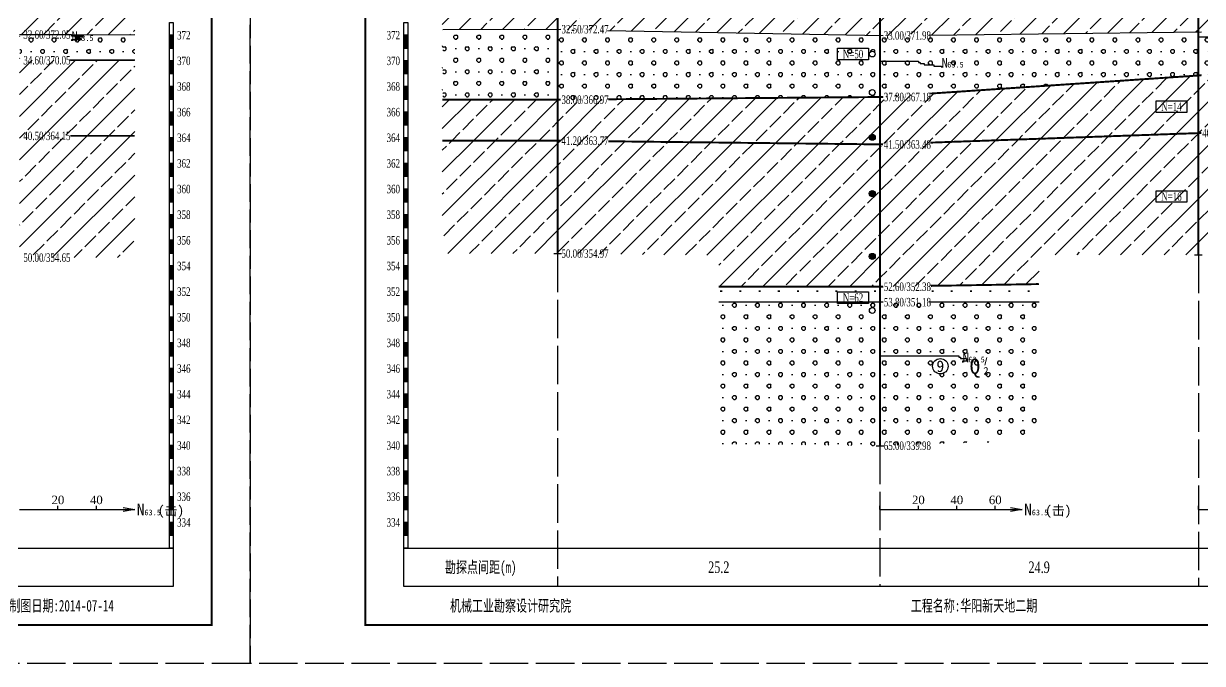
# Model space of a CAD drawing. Header units: millimetres. Extents: x -30 to 2967, y -786 to 1322.
# Drawn here: x 1327.5 to 1634.2, y -218.6 to -52.3 of the extents above; entities that cross this region are included whole.
import ezdxf
from ezdxf.enums import TextEntityAlignment as Align

# ---------------------------------------------------------------- set-up
doc = ezdxf.new("R2010")
doc.units = ezdxf.units.MM
doc.linetypes.add('XX', pattern=[12, 10, -2])
doc.layers.add('MASKTEXT', color=7, linetype='Continuous')
doc.styles.add('Dzcd', font='TIMES.TTF')
doc.styles.add('DzSl', font='italic__.ttf')
doc.styles.get("Standard").update_dxf_attribs({"font": 'SimSun.ttf'})
pattern_1 = [(0, (0.293, 0), (3, 3), [0.4142, -5.5858]), (0, (0.293, 1), (3, 3), [0.4142, -5.5858]), (90, (0, 0.293), (-3, 3), [0.4142, -5.5858]), (90, (1, 0.293), (-3, 3), [0.4142, -5.5858]), (45, (0.707, 0), (-3.000042, 3.000042), [0.4142, -3.8285]), (45, (0, 0.707), (-3.000042, 3.000042), [0.4142, -3.8285]), (135, (0.293, 0), (-3.000042, -3.000042), [0.4142, -3.8285]), (135, (1, 0.707), (-3.000042, -3.000042), [0.4142, -3.8285]), (0, (3.5, 0.5), (0, 6), [0, -6])]
pattern_2 = [(45, (0, 0), (-5.656854, 5.656854), []), (45, (5.657, 0), (-2.828427, 8.48528), [4, -1])]
pattern_3 = [(0, (1466.4875, -1295.3008), (2.5, 4.33), [0, -5]), (0, (1466.5875, -1295.3008), (2.5, 4.33), [0, -5]), (0, (1466.4875, -1295.2008), (2.5, 4.33), [0, -5]), (0, (1466.5875, -1295.2008), (2.5, 4.33), [0, -5])]
pattern_4 = [(45, (1466.4875, -1295.301), (-5.656854, 5.656854), []), (45, (1472.1445, -1295.301), (-2.828427, 8.48528), [4, -1])]

# ---------------------------------------------------------------- blocks, each defined once
blk = doc.blocks.new('TL_YZY')
h = blk.add_hatch(color=256)
edge = h.paths.add_edge_path()
edge.add_arc((0, -0.79), 0.8, 0, 360)
blk.add_circle((0, -0.79), 0.8)
blk = doc.blocks.new('TL_BGN')
blk.add_lwpolyline([(-8, 0), (0, 0), (0, -3), (-8, -3)], close=True)
blk = doc.blocks.new('TL_RDY')
blk.add_circle((0, -1.51), 0.75)

msp = doc.modelspace()

# ---------------------------------------------------------------- hatches: boundary and pattern name
h = msp.add_hatch()
h.set_pattern_fill('粉质粘土', color=256, style=0)
h.set_pattern_definition(pattern_4)
h.paths.add_polyline_path([(1466.49, -19.73), (1550.35, -23.03), (1550.35, -71.37), (1466.49, -72.07)])
h.paths.add_polyline_path([(1466.59, -53.83), (1550.36, -55.37), (1550.36, -71.37), (1466.59, -72.07)])
h.paths.add_polyline_path([(1540.18, -61.9), (1546.53, -61.9), (1546.53, -58.55), (1540.18, -58.55)], flags=24)
h.paths.add_polyline_path([(1466.91, -21.45), (1480.06, -21.45), (1480.06, -18), (1466.91, -18)], flags=9)
h.paths.add_polyline_path([(1466.91, -55.45), (1480.06, -55.45), (1480.06, -52), (1466.91, -52)], flags=24)
h.paths.add_polyline_path([(1466.91, -73.79), (1480.06, -73.79), (1480.06, -70.34), (1466.91, -70.34)], flags=9)
h = msp.add_hatch()
h.set_pattern_fill('粉质粘土', color=256, style=0)
h.set_pattern_definition([(45, (901.454, -1295.301), (-5.656854, 5.656854), []), (45, (907.111, -1295.301), (-2.828427, 8.48528), [4, -1])])
h.paths.add_polyline_path([(1326.49, -23.13), (1356.49, -23.13), (1356.49, -61.8), (1326.49, -61.8)])
h.paths.add_polyline_path([(1326.59, -55.23), (1356.49, -55.13), (1356.49, -61.8), (1326.59, -61.8)], flags=0)
h.paths.add_polyline_path([(1326.91, -24.85), (1340.06, -24.85), (1340.06, -21.4), (1326.91, -21.4)], flags=8)
h.paths.add_polyline_path([(1326.91, -56.85), (1340.06, -56.85), (1340.06, -53.4), (1326.91, -53.4)], flags=8)
h.paths.add_polyline_path([(1326.91, -56.85), (1340.06, -56.85), (1340.06, -53.4), (1326.91, -53.4)], flags=8)
h.paths.add_polyline_path([(1326.91, -63.52), (1340.06, -63.52), (1340.06, -60.07), (1326.91, -60.07)], flags=8)
h = msp.add_hatch()
h.set_pattern_fill('粉质粘土', color=256, style=0)
h.set_pattern_definition(pattern_4)
h.paths.add_polyline_path([(1436.49, -19.73), (1466.49, -19.73), (1466.49, -72.07), (1436.49, -72.07)])
h.paths.add_polyline_path([(1436.59, -53.83), (1466.49, -53.73), (1466.49, -72.07), (1436.59, -72.07)], flags=16)
h = msp.add_hatch()
h.set_pattern_fill('粉质粘土', color=256, style=0)
h.set_pattern_definition(pattern_4)
h.paths.add_polyline_path([(1550.35, -23.03), (1633.19, -22.4), (1633.19, -65.73), (1550.35, -71.37)])
h.paths.add_polyline_path([(1550.46, -55.47), (1633.19, -54.4), (1633.19, -65.73), (1550.46, -71.37)])
h.paths.add_polyline_path([(1623.01, -48.93), (1629.36, -48.93), (1629.36, -45.58), (1623.01, -45.58)], flags=24)
h.paths.add_polyline_path([(1623.58, -32.27), (1628.79, -32.27), (1628.79, -28.91), (1623.58, -28.91)], flags=24)
h.paths.add_polyline_path([(1550.78, -24.75), (1563.93, -24.75), (1563.93, -21.3), (1550.78, -21.3)], flags=9)
h.paths.add_polyline_path([(1550.78, -57.09), (1563.93, -57.09), (1563.93, -53.64), (1550.78, -53.64)], flags=24)
h.paths.add_polyline_path([(1550.78, -73.09), (1563.93, -73.09), (1563.93, -69.64), (1550.78, -69.64)], flags=9)
h = msp.add_hatch()
h.set_pattern_fill('粉质粘土', color=256, style=0)
h.set_pattern_definition(pattern_4)
h.paths.add_polyline_path([(1633.19, -22.4), (1695.19, -25.6), (1695.19, -61.93), (1633.19, -65.73)])
edge = h.paths.add_edge_path(flags=16)
edge.add_arc((1659.19, -43.94), 2, 0, 360)
h.paths.add_polyline_path([(1633.29, -54.5), (1695.19, -53.6), (1695.19, -61.93), (1633.29, -65.73)])
h.paths.add_polyline_path([(1665.67, -47.44), (1670.7, -47.44), (1670.7, -40.87), (1665.67, -40.87)], flags=24)
h.paths.add_polyline_path([(1669.9, -46.58), (1672.3, -46.58), (1672.3, -43.67), (1669.9, -43.67)], flags=24)
h.paths.add_polyline_path([(1669.89, -44.1), (1674, -44.1), (1674, -41.1), (1669.89, -41.1)], flags=24)
h.paths.add_polyline_path([(1633.61, -24.12), (1646.76, -24.12), (1646.76, -20.67), (1633.61, -20.67)], flags=9)
h.paths.add_polyline_path([(1633.61, -56.12), (1646.76, -56.12), (1646.76, -52.67), (1633.61, -52.67)], flags=24)
h.paths.add_polyline_path([(1633.61, -67.45), (1646.76, -67.45), (1646.76, -64), (1633.61, -64)], flags=9)
h = msp.add_hatch()
h.set_pattern_fill('圆砾', color=256, style=0)
h.set_pattern_definition(pattern_1)
h.paths.add_polyline_path([(1326.59, -55.23), (1356.49, -55.13), (1356.49, -61.8), (1326.59, -61.8)])
h.paths.add_polyline_path([(1326.91, -56.85), (1340.06, -56.85), (1340.06, -53.4), (1326.91, -53.4)], flags=9)
h.paths.add_polyline_path([(1326.91, -63.52), (1340.06, -63.52), (1340.06, -60.07), (1326.91, -60.07)], flags=9)
h = msp.add_hatch()
h.set_pattern_fill('圆砾', color=256, style=0)
h.set_pattern_definition([(0, (1466.7804, -1295.3008), (3, 3), [0.4142, -5.5858]), (0, (1466.7804, -1294.3008), (3, 3), [0.4142, -5.5858]), (90, (1466.4875, -1295.008), (-3, 3), [0.4142, -5.5858]), (90, (1467.4875, -1295.008), (-3, 3), [0.4142, -5.5858]), (45, (1467.1946, -1295.3008), (-3.000042, 3.000042), [0.4142, -3.8285]), (45, (1466.4875, -1294.5937), (-3.000042, 3.000042), [0.4142, -3.8285]), (135, (1466.7804, -1295.3008), (-3.000042, -3.000042), [0.4142, -3.8285]), (135, (1467.4875, -1294.5937), (-3.000042, -3.000042), [0.4142, -3.8285]), (0, (1469.9875, -1294.801), (0, 6), [0, -6])])
h.paths.add_polyline_path([(1436.59, -53.83), (1466.49, -53.73), (1466.49, -72.07), (1436.59, -72.07)])
h = msp.add_hatch()
h.set_pattern_fill('圆砾', color=256, style=0)
h.set_pattern_definition(pattern_1)
h.paths.add_polyline_path([(1466.59, -53.83), (1550.36, -55.37), (1550.36, -71.37), (1466.59, -72.07)])
h.paths.add_polyline_path([(1466.91, -73.79), (1480.06, -73.79), (1480.06, -70.34), (1466.91, -70.34)], flags=9)
h.paths.add_polyline_path([(1539.35, -58.7), (1547.35, -58.7), (1547.35, -61.7), (1539.35, -61.7)], flags=0)
edge = h.paths.add_edge_path(flags=0)
edge.add_arc((1548.35, -60.21), 0.75, 0, 360)
h.paths.add_polyline_path([(1540.18, -61.9), (1546.53, -61.9), (1546.53, -58.55), (1540.18, -58.55)], flags=24)
edge = h.paths.add_edge_path(flags=16)
edge.add_arc((1548.35, -60.21), 0.75, 0, 360)
h.paths.add_polyline_path([(1539.35, -58.7), (1547.35, -58.7), (1547.35, -61.7), (1539.35, -61.7)], flags=16)
h.paths.add_polyline_path([(1540.18, -61.9), (1546.53, -61.9), (1546.53, -58.55), (1540.18, -58.55)], flags=8)
edge = h.paths.add_edge_path(flags=0)
edge.add_arc((1548.35, -60.21), 0.75, 0, 360)
h = msp.add_hatch()
h.set_pattern_fill('圆砾', color=256, style=0)
h.set_pattern_definition(pattern_1)
h.paths.add_polyline_path([(1550.46, -55.47), (1633.19, -54.4), (1633.19, -65.73), (1550.46, -71.37)])
h.paths.add_polyline_path([(1550.78, -57.09), (1563.93, -57.09), (1563.93, -53.64), (1550.78, -53.64)], flags=9)
h.paths.add_polyline_path([(1550.78, -73.09), (1563.93, -73.09), (1563.93, -69.64), (1550.78, -69.64)], flags=9)
h = msp.add_hatch()
h.set_pattern_fill('圆砾', color=256, style=0)
h.set_pattern_definition(pattern_1)
h.paths.add_polyline_path([(1633.29, -54.5), (1695.19, -53.6), (1695.19, -61.93), (1633.29, -65.73)])
h.paths.add_polyline_path([(1633.61, -56.12), (1646.76, -56.12), (1646.76, -52.67), (1633.61, -52.67)], flags=9)
h.paths.add_polyline_path([(1633.61, -67.45), (1646.76, -67.45), (1646.76, -64), (1633.61, -64)], flags=9)
for points in [[(1365.49, -58.63), (1365.49, -55.3), (1366.49, -55.3), (1366.49, -58.63)], [(1426.49, -58.63), (1426.49, -55.3), (1427.49, -55.3), (1427.49, -58.63)], [(1365.49, -65.3), (1365.49, -61.97), (1366.49, -61.97), (1366.49, -65.3)], [(1426.49, -65.3), (1426.49, -61.97), (1427.49, -61.97), (1427.49, -65.3)], [(1365.49, -71.97), (1365.49, -68.63), (1366.49, -68.63), (1366.49, -71.97)], [(1426.49, -71.97), (1426.49, -68.63), (1427.49, -68.63), (1427.49, -71.97)], [(1365.49, -78.63), (1365.49, -75.3), (1366.49, -75.3), (1366.49, -78.63)], [(1426.49, -78.63), (1426.49, -75.3), (1427.49, -75.3), (1427.49, -78.63)], [(1365.49, -85.3), (1365.49, -81.97), (1366.49, -81.97), (1366.49, -85.3)], [(1426.49, -85.3), (1426.49, -81.97), (1427.49, -81.97), (1427.49, -85.3)], [(1365.49, -91.97), (1365.49, -88.63), (1366.49, -88.63), (1366.49, -91.97)], [(1426.49, -91.97), (1426.49, -88.63), (1427.49, -88.63), (1427.49, -91.97)], [(1365.49, -98.63), (1365.49, -95.3), (1366.49, -95.3), (1366.49, -98.63)], [(1426.49, -98.63), (1426.49, -95.3), (1427.49, -95.3), (1427.49, -98.63)], [(1365.49, -105.3), (1365.49, -101.97), (1366.49, -101.97), (1366.49, -105.3)], [(1426.49, -105.3), (1426.49, -101.97), (1427.49, -101.97), (1427.49, -105.3)], [(1365.49, -111.97), (1365.49, -108.63), (1366.49, -108.63), (1366.49, -111.97)], [(1426.49, -111.97), (1426.49, -108.63), (1427.49, -108.63), (1427.49, -111.97)], [(1365.49, -118.63), (1365.49, -115.3), (1366.49, -115.3), (1366.49, -118.63)], [(1426.49, -118.63), (1426.49, -115.3), (1427.49, -115.3), (1427.49, -118.63)], [(1365.49, -125.3), (1365.49, -121.97), (1366.49, -121.97), (1366.49, -125.3)], [(1426.49, -125.3), (1426.49, -121.97), (1427.49, -121.97), (1427.49, -125.3)], [(1365.49, -131.97), (1365.49, -128.63), (1366.49, -128.63), (1366.49, -131.97)], [(1426.49, -131.97), (1426.49, -128.63), (1427.49, -128.63), (1427.49, -131.97)], [(1365.49, -138.63), (1365.49, -135.3), (1366.49, -135.3), (1366.49, -138.63)], [(1426.49, -138.63), (1426.49, -135.3), (1427.49, -135.3), (1427.49, -138.63)], [(1365.49, -145.3), (1365.49, -141.97), (1366.49, -141.97), (1366.49, -145.3)], [(1426.49, -145.3), (1426.49, -141.97), (1427.49, -141.97), (1427.49, -145.3)], [(1365.49, -151.97), (1365.49, -148.63), (1366.49, -148.63), (1366.49, -151.97)], [(1426.49, -151.97), (1426.49, -148.63), (1427.49, -148.63), (1427.49, -151.97)], [(1365.49, -158.63), (1365.49, -155.3), (1366.49, -155.3), (1366.49, -158.63)], [(1426.49, -158.63), (1426.49, -155.3), (1427.49, -155.3), (1427.49, -158.63)], [(1365.49, -165.3), (1365.49, -161.97), (1366.49, -161.97), (1366.49, -165.3)], [(1426.49, -165.3), (1426.49, -161.97), (1427.49, -161.97), (1427.49, -165.3)], [(1365.49, -171.97), (1365.49, -168.63), (1366.49, -168.63), (1366.49, -171.97)], [(1426.49, -171.97), (1426.49, -168.63), (1427.49, -168.63), (1427.49, -171.97)], [(1365.49, -178.63), (1365.49, -175.3), (1366.49, -175.3), (1366.49, -178.63)], [(1426.49, -178.63), (1426.49, -175.3), (1427.49, -175.3), (1427.49, -178.63)], [(1365.49, -185.3), (1365.49, -181.97), (1366.49, -181.97), (1366.49, -185.3)], [(1426.49, -185.3), (1426.49, -181.97), (1427.49, -181.97), (1427.49, -185.3)]]:
    msp.add_hatch(color=256).paths.add_polyline_path(points)
h = msp.add_hatch()
h.set_pattern_fill('粉质粘土', color=256, style=0)
h.set_pattern_definition(pattern_2)
h.paths.add_polyline_path([(1326.49, -61.8), (1356.49, -61.8), (1356.49, -81.47), (1326.49, -81.47)])
h.paths.add_polyline_path([(1326.91, -63.52), (1340.06, -63.52), (1340.06, -60.07), (1326.91, -60.07)], flags=8)
h.paths.add_polyline_path([(1326.91, -83.19), (1340.06, -83.19), (1340.06, -79.74), (1326.91, -79.74)], flags=8)
h = msp.add_hatch()
h.set_pattern_fill('粉质粘土', color=256, style=0)
h.set_pattern_definition(pattern_2)
h.paths.add_polyline_path([(1633.19, -65.73), (1695.19, -61.93), (1695.19, -79.6), (1633.19, -80.73)])
edge = h.paths.add_edge_path(flags=16)
edge.add_arc((1659.19, -72.2), 2, 0, 360)
h.paths.add_polyline_path([(1665.67, -75.38), (1670.7, -75.38), (1670.7, -68.81), (1665.67, -68.81)], flags=24)
h.paths.add_polyline_path([(1669.91, -74.52), (1672.29, -74.52), (1672.29, -71.64), (1669.91, -71.64)], flags=24)
h.paths.add_polyline_path([(1669.89, -72.04), (1672.03, -72.04), (1672.03, -69.04), (1669.89, -69.04)], flags=24)
h.paths.add_polyline_path([(1633.61, -67.45), (1646.76, -67.45), (1646.76, -64), (1633.61, -64)], flags=24)
h.paths.add_polyline_path([(1633.61, -82.45), (1646.76, -82.45), (1646.76, -79), (1633.61, -79)], flags=9)
h = msp.add_hatch()
h.set_pattern_fill('粉质粘土', color=256, style=0)
h.set_pattern_definition(pattern_2)
h.paths.add_polyline_path([(1550.35, -71.37), (1633.19, -65.73), (1633.19, -80.73), (1550.35, -83.7)])
h.paths.add_polyline_path([(1623.02, -75.59), (1629.36, -75.59), (1629.36, -72.25), (1623.02, -72.25)], flags=24)
h.paths.add_polyline_path([(1550.78, -73.09), (1563.93, -73.09), (1563.93, -69.64), (1550.78, -69.64)], flags=24)
h.paths.add_polyline_path([(1550.78, -85.42), (1563.93, -85.42), (1563.93, -81.97), (1550.78, -81.97)], flags=9)
h = msp.add_hatch()
h.set_pattern_fill('粉质粘土', color=256, style=0)
h.set_pattern_definition(pattern_2)
h.paths.add_polyline_path([(1466.49, -72.07), (1550.35, -71.37), (1550.35, -83.7), (1466.49, -82.73)])
h.paths.add_polyline_path([(1466.91, -73.79), (1480.06, -73.79), (1480.06, -70.34), (1466.91, -70.34)], flags=9)
h.paths.add_polyline_path([(1466.91, -84.45), (1480.06, -84.45), (1480.06, -81), (1466.91, -81)], flags=9)
h = msp.add_hatch()
h.set_pattern_fill('粉质粘土', color=256, style=0)
h.set_pattern_definition(pattern_2)
h.paths.add_polyline_path([(1436.49, -72.07), (1466.49, -72.07), (1466.49, -82.73), (1436.49, -82.73)])
h = msp.add_hatch()
h.set_pattern_fill('粉质粘土', color=256, style=0)
h.set_pattern_definition(pattern_2)
h.paths.add_polyline_path([(1326.49, -81.47), (1356.49, -81.47), (1356.49, -113.13), (1326.49, -113.13)])
h.paths.add_polyline_path([(1326.91, -83.19), (1340.06, -83.19), (1340.06, -79.74), (1326.91, -79.74)], flags=9)
h.paths.add_polyline_path([(1326.91, -114.85), (1340.06, -114.85), (1340.06, -111.4), (1326.91, -111.4)], flags=9)
h = msp.add_hatch()
h.set_pattern_fill('粉质粘土', color=256, style=0)
h.set_pattern_definition(pattern_2)
h.paths.add_polyline_path([(1633.19, -80.73), (1695.19, -79.6), (1695.19, -118.27), (1664.19, -118.84), (1664.19, -112.4), (1633.19, -112.4)])
edge = h.paths.add_edge_path(flags=16)
edge.add_arc((1659.19, -97.56), 2, 0, 360)
h.paths.add_polyline_path([(1665.67, -101.44), (1670.7, -101.44), (1670.7, -94.88), (1665.67, -94.88)], flags=24)
h.paths.add_polyline_path([(1669.91, -100.58), (1672.29, -100.58), (1672.29, -97.7), (1669.91, -97.7)], flags=24)
h.paths.add_polyline_path([(1669.89, -98.1), (1672.03, -98.1), (1672.03, -95.1), (1669.89, -95.1)], flags=24)
h.paths.add_polyline_path([(1633.61, -82.45), (1646.76, -82.45), (1646.76, -79), (1633.61, -79)], flags=9)
h.paths.add_polyline_path([(1633.61, -114.12), (1646.76, -114.12), (1646.76, -110.67), (1633.61, -110.67)], flags=25)
h = msp.add_hatch()
h.set_pattern_fill('粉质粘土', color=256, style=0)
h.set_pattern_definition(pattern_2)
h.paths.add_polyline_path([(1436.49, -82.73), (1466.49, -82.73), (1466.49, -112.07), (1436.49, -112.07)])
h = msp.add_hatch()
h.set_pattern_fill('粉质粘土', color=256, style=0)
h.set_pattern_definition(pattern_2)
h.paths.add_polyline_path([(1466.49, -82.73), (1550.35, -83.7), (1550.35, -120.7), (1508.42, -120.69), (1508.42, -112.55), (1466.49, -112.07)])
h.paths.add_polyline_path([(1466.91, -84.45), (1480.06, -84.45), (1480.06, -81), (1466.91, -81)], flags=9)
h.paths.add_polyline_path([(1466.91, -113.79), (1480.06, -113.79), (1480.06, -110.34), (1466.91, -110.34)], flags=25)
h = msp.add_hatch()
h.set_pattern_fill('粉质粘土', color=256, style=0)
h.set_pattern_definition(pattern_2)
h.paths.add_polyline_path([(1550.35, -83.7), (1633.19, -80.73), (1633.19, -112.4), (1591.72, -112.4), (1591.77, -120.01), (1550.35, -120.7)])
h.paths.add_polyline_path([(1623.01, -98.93), (1629.36, -98.93), (1629.36, -95.58), (1623.01, -95.58)], flags=24)
h.paths.add_polyline_path([(1550.78, -85.42), (1563.93, -85.42), (1563.93, -81.97), (1550.78, -81.97)], flags=24)
h.paths.add_polyline_path([(1550.78, -122.42), (1563.93, -122.42), (1563.93, -118.97), (1550.78, -118.97)], flags=9)
h = msp.add_hatch()
h.set_pattern_fill('圆砾', color=256, style=0)
h.set_pattern_definition(pattern_1)
h.paths.add_polyline_path([(1550.35, -120.7), (1591.77, -120.01), (1591.77, -160.55), (1550.35, -162.03)])
edge = h.paths.add_edge_path(flags=16)
edge.add_arc((1566.06, -141.37), 2, 0, 360)
h.paths.add_polyline_path([(1550.45, -120.8), (1591.67, -120.01), (1591.67, -124.69), (1550.45, -124.7)], flags=16)
h.paths.add_polyline_path([(1572.55, -144.91), (1577.58, -144.91), (1577.58, -138.34), (1572.55, -138.34)], flags=24)
h.paths.add_polyline_path([(1576.78, -144.05), (1579.17, -144.05), (1579.17, -141.16), (1576.78, -141.16)], flags=24)
h.paths.add_polyline_path([(1576.76, -141.57), (1578.9, -141.57), (1578.9, -138.57), (1576.76, -138.57)], flags=24)
h.paths.add_polyline_path([(1550.78, -122.42), (1563.93, -122.42), (1563.93, -118.97), (1550.78, -118.97)], flags=9)
h.paths.add_polyline_path([(1550.78, -126.42), (1563.93, -126.42), (1563.93, -122.97), (1550.78, -122.97)], flags=24)
h.paths.add_polyline_path([(1550.78, -163.75), (1563.93, -163.75), (1563.93, -160.3), (1550.78, -160.3)], flags=9)
h = msp.add_hatch()
h.set_pattern_fill('圆砾', color=256, style=0)
h.set_pattern_definition(pattern_1)
h.paths.add_polyline_path([(1508.42, -120.69), (1550.35, -120.7), (1550.35, -162.03), (1508.42, -161.55)])
h.paths.add_polyline_path([(1508.52, -120.69), (1550.35, -120.7), (1550.35, -124.7), (1508.52, -124.7)], flags=17)
h.paths.add_polyline_path([(1540.18, -125.23), (1546.53, -125.23), (1546.53, -121.88), (1540.18, -121.88)], flags=24)
edge = h.paths.add_edge_path(flags=16)
edge.add_arc((1548.35, -126.88), 0.75, 0, 360)
h = msp.add_hatch()
h.set_pattern_fill('中砂', color=256, style=0)
h.set_pattern_definition(pattern_3)
h.paths.add_polyline_path([(1508.52, -120.69), (1550.35, -120.7), (1550.35, -124.7), (1508.52, -124.7)])
h = msp.add_hatch()
h.set_pattern_fill('中砂', color=256, style=0)
h.set_pattern_definition(pattern_3)
h.paths.add_polyline_path([(1550.45, -120.8), (1591.67, -120.01), (1591.67, -124.69), (1550.45, -124.7)])

# ---------------------------------------------------------------- linework, layer by layer
for p, q in [((1339.47, -55.19), (1356.49, -55.13)), ((1436.59, -53.83), (1467.29, -53.73)), ((1479.47, -54.07), (1551.16, -55.37)), ((1563.34, -55.3), (1633.99, -54.4)), ((1356.49, -61.8), (1339.47, -61.8)), ((1633.99, -65.73), (1563.34, -70.49)), ((1466.49, -72.07), (1437.39, -72.07)), ((1551.16, -71.37), (1479.47, -71.96)), ((1465.49, -112.07), (1467.49, -112.07)), ((1632.19, -112.4), (1634.19, -112.4)), ((1508.52, -120.69), (1551.15, -120.7)), ((1563.33, -120.31), (1591.67, -120.01)), ((1551.15, -124.7), (1508.42, -124.7)), ((1591.77, -124.69), (1563.33, -124.7)), ((1549.35, -162.03), (1551.35, -162.03)), ((1336.49, -178.63), (1336.49, -177.63)), ((1346.49, -178.63), (1346.49, -177.63)), ((1550.35, -178.63), (1550.35, -177.63)), ((1560.35, -178.63), (1560.35, -177.63)), ((1570.35, -178.63), (1570.35, -177.63)), ((1580.35, -178.63), (1580.35, -177.63)), ((1633.19, -178.63), (1633.19, -177.63)), ((1326.49, -178.63), (1356.49, -178.63)), ((1550.35, -178.63), (1587.35, -178.63)), ((1633.19, -178.63), (1663.19, -178.63))]:
    msp.add_line(p, q)
at = {"linetype": 'XX'}
for p, q in [((1466.49, -112.07), (1466.49, -198.63)), ((1633.19, -112.4), (1633.19, -198.63)), ((1550.35, -162.03), (1550.35, -198.63))]:
    msp.add_line(p, q, dxfattribs=at)
for points in [[(821.45, -218.63), (821.45, 97.97), (1386.49, 97.97), (1386.49, -218.63)], [(1386.49, -218.63), (1386.49, 94.83), (1950.85, 94.83), (1950.85, -218.63)]]:
    msp.add_lwpolyline(points, close=True, dxfattribs=at)
at = {"const_width": 0.5}
for points in [[(851.45, -208.63), (851.45, 87.97), (1376.49, 87.97), (1376.49, -208.63)], [(1416.49, -208.63), (1416.49, 84.83), (1940.85, 84.83), (1940.85, -208.63)]]:
    msp.add_lwpolyline(points, close=True, dxfattribs=at)
for points in [[(1466.49, 54.6, 0.5, 0.5, 0), (1466.49, -112.07, 0, 0, 0)], [(1550.35, 54.63, 0.5, 0.5, 0), (1550.35, -162.03, 0, 0, 0)], [(1633.19, 54.27, 0.5, 0.5, 0), (1633.19, -112.4, 0, 0, 0)]]:
    msp.add_lwpolyline(points, format="xyseb")
for points in [[(1365.49, -55.3), (1365.49, -51.97), (1366.49, -51.97), (1366.49, -55.3)], [(1426.49, -55.3), (1426.49, -51.97), (1427.49, -51.97), (1427.49, -55.3)], [(1365.49, -58.63), (1365.49, -55.3), (1366.49, -55.3), (1366.49, -58.63)], [(1426.49, -58.63), (1426.49, -55.3), (1427.49, -55.3), (1427.49, -58.63)], [(1365.49, -61.97), (1365.49, -58.63), (1366.49, -58.63), (1366.49, -61.97)], [(1426.49, -61.97), (1426.49, -58.63), (1427.49, -58.63), (1427.49, -61.97)], [(1365.49, -65.3), (1365.49, -61.97), (1366.49, -61.97), (1366.49, -65.3)], [(1426.49, -65.3), (1426.49, -61.97), (1427.49, -61.97), (1427.49, -65.3)], [(1365.49, -68.63), (1365.49, -65.3), (1366.49, -65.3), (1366.49, -68.63)], [(1426.49, -68.63), (1426.49, -65.3), (1427.49, -65.3), (1427.49, -68.63)], [(1365.49, -71.97), (1365.49, -68.63), (1366.49, -68.63), (1366.49, -71.97)], [(1426.49, -71.97), (1426.49, -68.63), (1427.49, -68.63), (1427.49, -71.97)], [(1365.49, -75.3), (1365.49, -71.97), (1366.49, -71.97), (1366.49, -75.3)], [(1426.49, -75.3), (1426.49, -71.97), (1427.49, -71.97), (1427.49, -75.3)], [(1365.49, -78.63), (1365.49, -75.3), (1366.49, -75.3), (1366.49, -78.63)], [(1426.49, -78.63), (1426.49, -75.3), (1427.49, -75.3), (1427.49, -78.63)], [(1365.49, -81.97), (1365.49, -78.63), (1366.49, -78.63), (1366.49, -81.97)], [(1426.49, -81.97), (1426.49, -78.63), (1427.49, -78.63), (1427.49, -81.97)], [(1365.49, -85.3), (1365.49, -81.97), (1366.49, -81.97), (1366.49, -85.3)], [(1426.49, -85.3), (1426.49, -81.97), (1427.49, -81.97), (1427.49, -85.3)], [(1365.49, -88.63), (1365.49, -85.3), (1366.49, -85.3), (1366.49, -88.63)], [(1426.49, -88.63), (1426.49, -85.3), (1427.49, -85.3), (1427.49, -88.63)], [(1365.49, -91.97), (1365.49, -88.63), (1366.49, -88.63), (1366.49, -91.97)], [(1426.49, -91.97), (1426.49, -88.63), (1427.49, -88.63), (1427.49, -91.97)], [(1365.49, -95.3), (1365.49, -91.97), (1366.49, -91.97), (1366.49, -95.3)], [(1426.49, -95.3), (1426.49, -91.97), (1427.49, -91.97), (1427.49, -95.3)], [(1365.49, -98.63), (1365.49, -95.3), (1366.49, -95.3), (1366.49, -98.63)], [(1426.49, -98.63), (1426.49, -95.3), (1427.49, -95.3), (1427.49, -98.63)], [(1365.49, -101.97), (1365.49, -98.63), (1366.49, -98.63), (1366.49, -101.97)], [(1426.49, -101.97), (1426.49, -98.63), (1427.49, -98.63), (1427.49, -101.97)], [(1365.49, -105.3), (1365.49, -101.97), (1366.49, -101.97), (1366.49, -105.3)], [(1426.49, -105.3), (1426.49, -101.97), (1427.49, -101.97), (1427.49, -105.3)], [(1365.49, -108.63), (1365.49, -105.3), (1366.49, -105.3), (1366.49, -108.63)], [(1426.49, -108.63), (1426.49, -105.3), (1427.49, -105.3), (1427.49, -108.63)], [(1365.49, -111.97), (1365.49, -108.63), (1366.49, -108.63), (1366.49, -111.97)], [(1426.49, -111.97), (1426.49, -108.63), (1427.49, -108.63), (1427.49, -111.97)], [(1365.49, -115.3), (1365.49, -111.97), (1366.49, -111.97), (1366.49, -115.3)], [(1426.49, -115.3), (1426.49, -111.97), (1427.49, -111.97), (1427.49, -115.3)], [(1365.49, -118.63), (1365.49, -115.3), (1366.49, -115.3), (1366.49, -118.63)], [(1426.49, -118.63), (1426.49, -115.3), (1427.49, -115.3), (1427.49, -118.63)], [(1365.49, -121.97), (1365.49, -118.63), (1366.49, -118.63), (1366.49, -121.97)], [(1426.49, -121.97), (1426.49, -118.63), (1427.49, -118.63), (1427.49, -121.97)], [(1365.49, -125.3), (1365.49, -121.97), (1366.49, -121.97), (1366.49, -125.3)], [(1426.49, -125.3), (1426.49, -121.97), (1427.49, -121.97), (1427.49, -125.3)], [(1365.49, -128.63), (1365.49, -125.3), (1366.49, -125.3), (1366.49, -128.63)], [(1426.49, -128.63), (1426.49, -125.3), (1427.49, -125.3), (1427.49, -128.63)], [(1365.49, -131.97), (1365.49, -128.63), (1366.49, -128.63), (1366.49, -131.97)], [(1426.49, -131.97), (1426.49, -128.63), (1427.49, -128.63), (1427.49, -131.97)], [(1365.49, -135.3), (1365.49, -131.97), (1366.49, -131.97), (1366.49, -135.3)], [(1426.49, -135.3), (1426.49, -131.97), (1427.49, -131.97), (1427.49, -135.3)], [(1365.49, -138.63), (1365.49, -135.3), (1366.49, -135.3), (1366.49, -138.63)], [(1426.49, -138.63), (1426.49, -135.3), (1427.49, -135.3), (1427.49, -138.63)], [(1365.49, -141.97), (1365.49, -138.63), (1366.49, -138.63), (1366.49, -141.97)], [(1426.49, -141.97), (1426.49, -138.63), (1427.49, -138.63), (1427.49, -141.97)], [(1365.49, -145.3), (1365.49, -141.97), (1366.49, -141.97), (1366.49, -145.3)], [(1426.49, -145.3), (1426.49, -141.97), (1427.49, -141.97), (1427.49, -145.3)], [(1365.49, -148.63), (1365.49, -145.3), (1366.49, -145.3), (1366.49, -148.63)], [(1426.49, -148.63), (1426.49, -145.3), (1427.49, -145.3), (1427.49, -148.63)], [(1365.49, -151.97), (1365.49, -148.63), (1366.49, -148.63), (1366.49, -151.97)], [(1426.49, -151.97), (1426.49, -148.63), (1427.49, -148.63), (1427.49, -151.97)], [(1365.49, -155.3), (1365.49, -151.97), (1366.49, -151.97), (1366.49, -155.3)], [(1426.49, -155.3), (1426.49, -151.97), (1427.49, -151.97), (1427.49, -155.3)], [(1365.49, -158.63), (1365.49, -155.3), (1366.49, -155.3), (1366.49, -158.63)], [(1426.49, -158.63), (1426.49, -155.3), (1427.49, -155.3), (1427.49, -158.63)], [(1365.49, -161.97), (1365.49, -158.63), (1366.49, -158.63), (1366.49, -161.97)], [(1426.49, -161.97), (1426.49, -158.63), (1427.49, -158.63), (1427.49, -161.97)], [(1365.49, -165.3), (1365.49, -161.97), (1366.49, -161.97), (1366.49, -165.3)], [(1426.49, -165.3), (1426.49, -161.97), (1427.49, -161.97), (1427.49, -165.3)], [(1365.49, -168.63), (1365.49, -165.3), (1366.49, -165.3), (1366.49, -168.63)], [(1426.49, -168.63), (1426.49, -165.3), (1427.49, -165.3), (1427.49, -168.63)], [(1365.49, -171.97), (1365.49, -168.63), (1366.49, -168.63), (1366.49, -171.97)], [(1426.49, -171.97), (1426.49, -168.63), (1427.49, -168.63), (1427.49, -171.97)], [(1365.49, -175.3), (1365.49, -171.97), (1366.49, -171.97), (1366.49, -175.3)], [(1426.49, -175.3), (1426.49, -171.97), (1427.49, -171.97), (1427.49, -175.3)], [(1365.49, -178.63), (1365.49, -175.3), (1366.49, -175.3), (1366.49, -178.63)], [(1426.49, -178.63), (1426.49, -175.3), (1427.49, -175.3), (1427.49, -178.63)], [(1365.49, -181.97), (1365.49, -178.63), (1366.49, -178.63), (1366.49, -181.97)], [(1426.49, -181.97), (1426.49, -178.63), (1427.49, -178.63), (1427.49, -181.97)], [(1365.49, -185.3), (1365.49, -181.97), (1366.49, -181.97), (1366.49, -185.3)], [(1426.49, -185.3), (1426.49, -181.97), (1427.49, -181.97), (1427.49, -185.3)], [(1365.49, -188.63), (1365.49, -185.3), (1366.49, -185.3), (1366.49, -188.63)], [(1426.49, -188.63), (1426.49, -185.3), (1427.49, -185.3), (1427.49, -188.63)], [(861.45, -188.63), (1366.49, -188.63), (1366.49, -198.63), (861.45, -198.63)], [(1426.49, -188.63), (1930.85, -188.63), (1930.85, -198.63), (1426.49, -198.63)]]:
    msp.add_lwpolyline(points, close=True)
at = {"color": 1}
for points in [[(1326.49, -55.13), (1339.99, -55.13), (1339.99, -55.47), (1342.99, -55.47), (1342.99, -55.8), (1340.99, -55.8), (1340.99, -56.13), (1342.49, -56.13), (1342.49, -56.47), (1339.99, -56.47), (1339.99, -56.8)], [(1633.19, -55.73), (1646.19, -55.73), (1646.19, -56.07), (1647.69, -56.07), (1647.69, -56.4), (1650.19, -56.4), (1650.19, -56.73), (1650.69, -56.73), (1650.69, -57.07), (1648.69, -57.07), (1648.69, -57.4)], [(1550.35, -62.03), (1560.35, -62.03), (1560.35, -62.37), (1560.85, -62.37), (1560.85, -62.7), (1561.85, -62.7), (1561.85, -63.03), (1564.35, -63.03), (1564.35, -63.37), (1566.35, -63.37), (1566.35, -63.7)], [(1550.35, -138.7), (1570.85, -138.7), (1570.85, -139.03), (1571.35, -139.03), (1571.35, -139.37), (1572.85, -139.37), (1572.85, -139.7), (1572.85, -139.7), (1572.85, -140.03), (1571.85, -140.03), (1571.85, -140.37)]]:
    msp.add_lwpolyline(points, dxfattribs=at)
at = {"const_width": 0.5}
for points in [[(1339.72, -61.8), (1356.49, -61.8)], [(1563.58, -70.47), (1633.99, -65.73)], [(1467.29, -72.07), (1436.49, -72.07)], [(1479.72, -71.96), (1551.15, -71.37)], [(1339.72, -81.47), (1356.49, -81.47)], [(1467.29, -82.73), (1436.49, -82.73)], [(1479.72, -82.88), (1551.15, -83.7)], [(1563.58, -83.23), (1633.99, -80.73)], [(1508.42, -120.69), (1551.15, -120.7)], [(1563.59, -120.48), (1591.67, -120.01)]]:
    msp.add_lwpolyline(points, dxfattribs=at)
for points in [[(1353.49, -178.13), (1356.49, -178.63), (1353.49, -179.13)], [(1584.35, -178.13), (1587.35, -178.63), (1584.35, -179.13)]]:
    msp.add_lwpolyline(points)
msp.add_circle((1566.06, -141.37), 2)

# ---------------------------------------------------------------- block references
for name, p in [('TL_BGN', (1547.35, -58.7)), ('TL_RDY', (1548.35, -58.7)), ('TL_RDY', (1548.35, -68.7)), ('TL_BGN', (1630.19, -72.4)), ('TL_YZY', (1548.35, -81.03)), ('TL_YZY', (1548.35, -95.7)), ('TL_BGN', (1630.19, -95.73)), ('TL_YZY', (1548.35, -112.03)), ('TL_BGN', (1547.35, -122.03)), ('TL_RDY', (1548.35, -125.37))]:
    msp.add_blockref(name, p)

# ---------------------------------------------------------------- texts
at = {"color": 1}
for s, height, p in [('N', 2.5, (1339.99, -56.8)), ('63.5', 1.5, (1341.49, -56.8)), ('N', 2.5, (1566.35, -63.7)), ('63.5', 1.5, (1567.85, -63.7)), ('N', 2.5, (1571.85, -140.37)), ('63.5', 1.5, (1573.35, -140.37))]:
    msp.add_text(s, height=height, dxfattribs=at).set_placement(p)
at = {"style": 'Dzcd', "width": 0.7}
for s, p in [('372', (1367.49, -55.3)), ('370', (1367.49, -61.97)), ('368', (1367.49, -68.63)), ('366', (1367.49, -75.3)), ('364', (1367.49, -81.97)), ('362', (1367.49, -88.63)), ('360', (1367.49, -95.3)), ('358', (1367.49, -101.97)), ('356', (1367.49, -108.63)), ('50.00/354.65', (1327.49, -113.13)), ('50.00/354.97', (1467.49, -112.07)), ('354', (1367.49, -115.3)), ('352', (1367.49, -121.97)), ('350', (1367.49, -128.63)), ('348', (1367.49, -135.3)), ('346', (1367.49, -141.97)), ('344', (1367.49, -148.63)), ('342', (1367.49, -155.3)), ('340', (1367.49, -161.97)), ('65.00/339.98', (1551.35, -162.03)), ('338', (1367.49, -168.63)), ('336', (1367.49, -175.3)), ('334', (1367.49, -181.97))]:
    msp.add_text(s, height=2.2, dxfattribs=at).set_placement(p, align=Align.MIDDLE_LEFT)
for s, p in [('372', (1425.49, -55.3)), ('370', (1425.49, -61.97)), ('368', (1425.49, -68.63)), ('366', (1425.49, -75.3)), ('364', (1425.49, -81.97)), ('362', (1425.49, -88.63)), ('360', (1425.49, -95.3)), ('358', (1425.49, -101.97)), ('356', (1425.49, -108.63)), ('354', (1425.49, -115.3)), ('352', (1425.49, -121.97)), ('350', (1425.49, -128.63)), ('348', (1425.49, -135.3)), ('346', (1425.49, -141.97)), ('344', (1425.49, -148.63)), ('342', (1425.49, -155.3)), ('340', (1425.49, -161.97)), ('338', (1425.49, -168.63)), ('336', (1425.49, -175.3)), ('334', (1425.49, -181.97))]:
    msp.add_text(s, height=2.2, dxfattribs=at).set_placement(p, align=Align.MIDDLE_RIGHT)
msp.add_text('9', height=3).set_placement((1566.06, -141.37), align=Align.MIDDLE_CENTER)
at = {"style": 'Dzcd'}
for s, p in [('20', (1336.49, -176.13)), ('40', (1346.49, -176.13)), ('20', (1560.35, -176.13)), ('40', (1570.35, -176.13)), ('60', (1580.35, -176.13))]:
    msp.add_text(s, height=2.2, dxfattribs=at).set_placement(p, align=Align.MIDDLE_CENTER)
for s, height, p in [('N', 3, (1356.99, -180.13)), ('(击)', 2.5, (1362.49, -180.13)), ('N', 3, (1587.85, -180.13)), ('(击)', 2.5, (1593.35, -180.13)), ('63.5', 1.5, (1358.99, -180.13)), ('63.5', 1.5, (1589.85, -180.13))]:
    msp.add_text(s, height=height).set_placement(p)
at = {"width": 0.7}
msp.add_text('勘探点间距(m)', height=3, dxfattribs=at).set_placement((1446.49, -193.63), align=Align.MIDDLE_CENTER)
at = {"style": 'Dzcd', "width": 0.7}
for s, p in [('25.2', (1508.42, -193.63)), ('24.9', (1591.77, -193.63))]:
    msp.add_text(s, height=3, dxfattribs=at).set_placement(p, align=Align.MIDDLE_CENTER)
at = {"width": 0.7}
for s, p in [('制图日期:2014-07-14', (1323.86, -203.63)), ('机械工业勘察设计研究院', (1438.49, -203.63)), ('工程名称:华阳新天地二期', (1558.36, -203.63))]:
    msp.add_text(s, height=3, dxfattribs=at).set_placement(p, align=Align.MIDDLE_LEFT)
at = {"layer": 'MASKTEXT', "style": 'Dzcd', "width": 0.7}
for s, p in [('32.60/372.05', (1327.49, -55.13)), ('32.50/372.47', (1467.49, -53.73)), ('33.00/371.98', (1551.35, -55.37)), ('34.60/370.05', (1327.49, -61.8)), ('37.80/367.18', (1551.35, -71.37)), ('38.00/366.97', (1467.49, -72.07)), ('40.50/364.37', (1634.19, -80.73)), ('40.50/364.15', (1327.49, -81.47)), ('41.20/363.77', (1467.49, -82.73)), ('41.50/363.48', (1551.35, -83.7)), ('52.60/352.38', (1551.35, -120.7)), ('53.80/351.18', (1551.35, -124.7))]:
    msp.add_text(s, height=2.2, dxfattribs=at).set_placement(p, align=Align.MIDDLE_LEFT)
for s, p in [('N=50', (1543.35, -60.2)), ('N=14', (1626.19, -73.9)), ('N=16', (1626.19, -97.23)), ('N=62', (1543.35, -123.53))]:
    msp.add_text(s, height=2.2, dxfattribs=at).set_placement(p, align=Align.MIDDLE_CENTER)
at = {"layer": 'MASKTEXT'}
msp.add_text('Q', height=4, dxfattribs=at).set_placement((1575.06, -141.37), align=Align.MIDDLE_CENTER)
at = {"layer": 'MASKTEXT', "style": 'DzSl'}
msp.add_text('l', height=2, dxfattribs=at).set_placement((1577.26, -141.07))
at = {"layer": 'MASKTEXT'}
msp.add_text('2', height=2, dxfattribs=at).set_placement((1577.26, -143.57))

doc.saveas('drawing.dxf')
